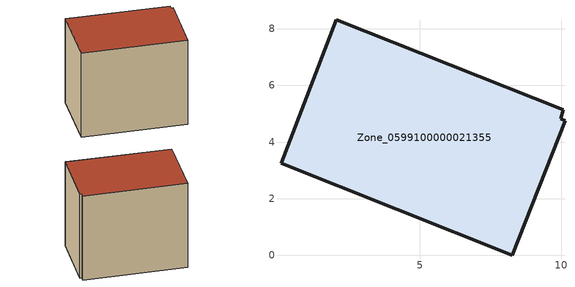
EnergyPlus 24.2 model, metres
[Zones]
Zone_0599100000021355
 floor ground (C_G): 10.07,5.14 9.97,4.83 10.13,4.75 8.26,0 0.09,3.24 2.04,8.32 z0
 wall outside (C_F): 2.04,8.32 0.09,3.24 8.26,0 10.13,4.75 9.97,4.83 10.07,5.14 2.04,8.32 z0:7.91
 roof outside (C_R): 9.97,4.83 10.07,5.14 2.04,8.32 0.09,3.24 8.26,0 10.13,4.75 z7.91
[BUILDING]
Pand.0599100000021355: North Axis=0; Terrain=City; Loads Convergence Tolerance Value=0.04; Temperature Convergence Tolerance Value=0.4; Solar Distribution=FullExterior; Maximum Number of Warmup Days=25; Minimum Number of Warmup Days=1
[Site:Location]
Rotterdam.The.Hague.AP_ZH_NLD Design_Conditions: Latitude=51.96; Longitude=4.45; Time Zone=1; Elevation=-4.5
[SITE:GROUNDTEMPERATURE:BUILDINGSURFACE]
18, 18, 18, 18, 18, 18, 18, 18, 18, 18, 18, 18
[MATERIAL] Thermal Absorptance=0.9; Solar Absorptance=0.7; Visible Absorptance=0.7
Name | Roughness | Thickness | Conductivity | Density | Specific Heat
G.TC.1946 | MediumSmooth | 0.15 | 1 | 540 | 1210
F.TC.1946 | Rough | 0.3 | 0.857143 | 1920 | 840
R.TC.1946 | MediumRough | 0.2 | 0.909091 | 1500 | 1000
[CONSTRUCTION]
C_G: G.TC.1946
C_F: F.TC.1946
C_R: R.TC.1946
[ZONE]
Zone_0599100000021355: Type=1; Multiplier=1; Ceiling Height=Autocalculate; Volume=Autocalculate; Floor Area=autocalculate; Part of Total Floor Area=Yes
[ZONEINFILTRATION:DESIGNFLOWRATE]
Infil_Zone_0599100000021355: Zone or ZoneList or Space or SpaceList=Zone_0599100000021355; Schedule=AlwaysOn; Design Flow Rate Calculation Method=Flow/Area; Flow Rate per Floor Area=0.003; Constant Term Coefficient=1; Temperature Term Coefficient=0; Velocity Term Coefficient=0; Velocity Squared Term Coefficient=0
[HVACTEMPLATE:ZONE:IDEALLOADSAIRSYSTEM]
Zone_0599100000021355: Maximum Heating Supply Air Temperature=50; Minimum Cooling Supply Air Temperature=13; Maximum Heating Supply Air Humidity Ratio=0.0156; Minimum Cooling Supply Air Humidity Ratio=0.0077; Heating Limit=NoLimit; Cooling Limit=NoLimit; Dehumidification Control Type=ConstantSensibleHeatRatio; Cooling Sensible Heat Ratio=0.7; Dehumidification Setpoint=60; Humidification Control Type=None; Humidification Setpoint=30; Outdoor Air Method=None; Outdoor Air Flow Rate per Person=0.00944; Outdoor Air Flow Rate per Zone Floor Area=0; Outdoor Air Flow Rate per Zone=0; Demand Controlled Ventilation Type=None; Outdoor Air Economizer Type=NoEconomizer; Heat Recovery Type=None; Sensible Heat Recovery Effectiveness=0.7; Latent Heat Recovery Effectiveness=0.65
[ZONECONTROL:THERMOSTAT]
ThermostatControl_Zone_0599100000021355: Zone or ZoneList=Zone_0599100000021355; Control Type Schedule=DualSetpointControlType; Control 1=Thermostat_Zone_0599100000021355; Temperature Difference Between Cutout And Setpoint=0
[THERMOSTATSETPOINT:DUALSETPOINT]
Thermostat_Zone_0599100000021355: Heating Setpoint Temperature Schedule=HeatingSetpoint_Zone_0599100000021355; Cooling Setpoint Temperature Schedule=CoolingSetpoint_Zone_0599100000021355
[SCHEDULE:COMPACT]
HeatingSetpoint_Zone_0599100000021355: Through: 12/31, For: AllDays, Until: 24:00, 21
CoolingSetpoint_Zone_0599100000021355: Through: 12/31, For: AllDays, Until: 24:00, 24
DualSetpointControlType: Through: 12/31, For: AllDays, Until: 24:00, 4
AlwaysOn: Through: 12/31, For: AllDays, Until: 24:00, 1
